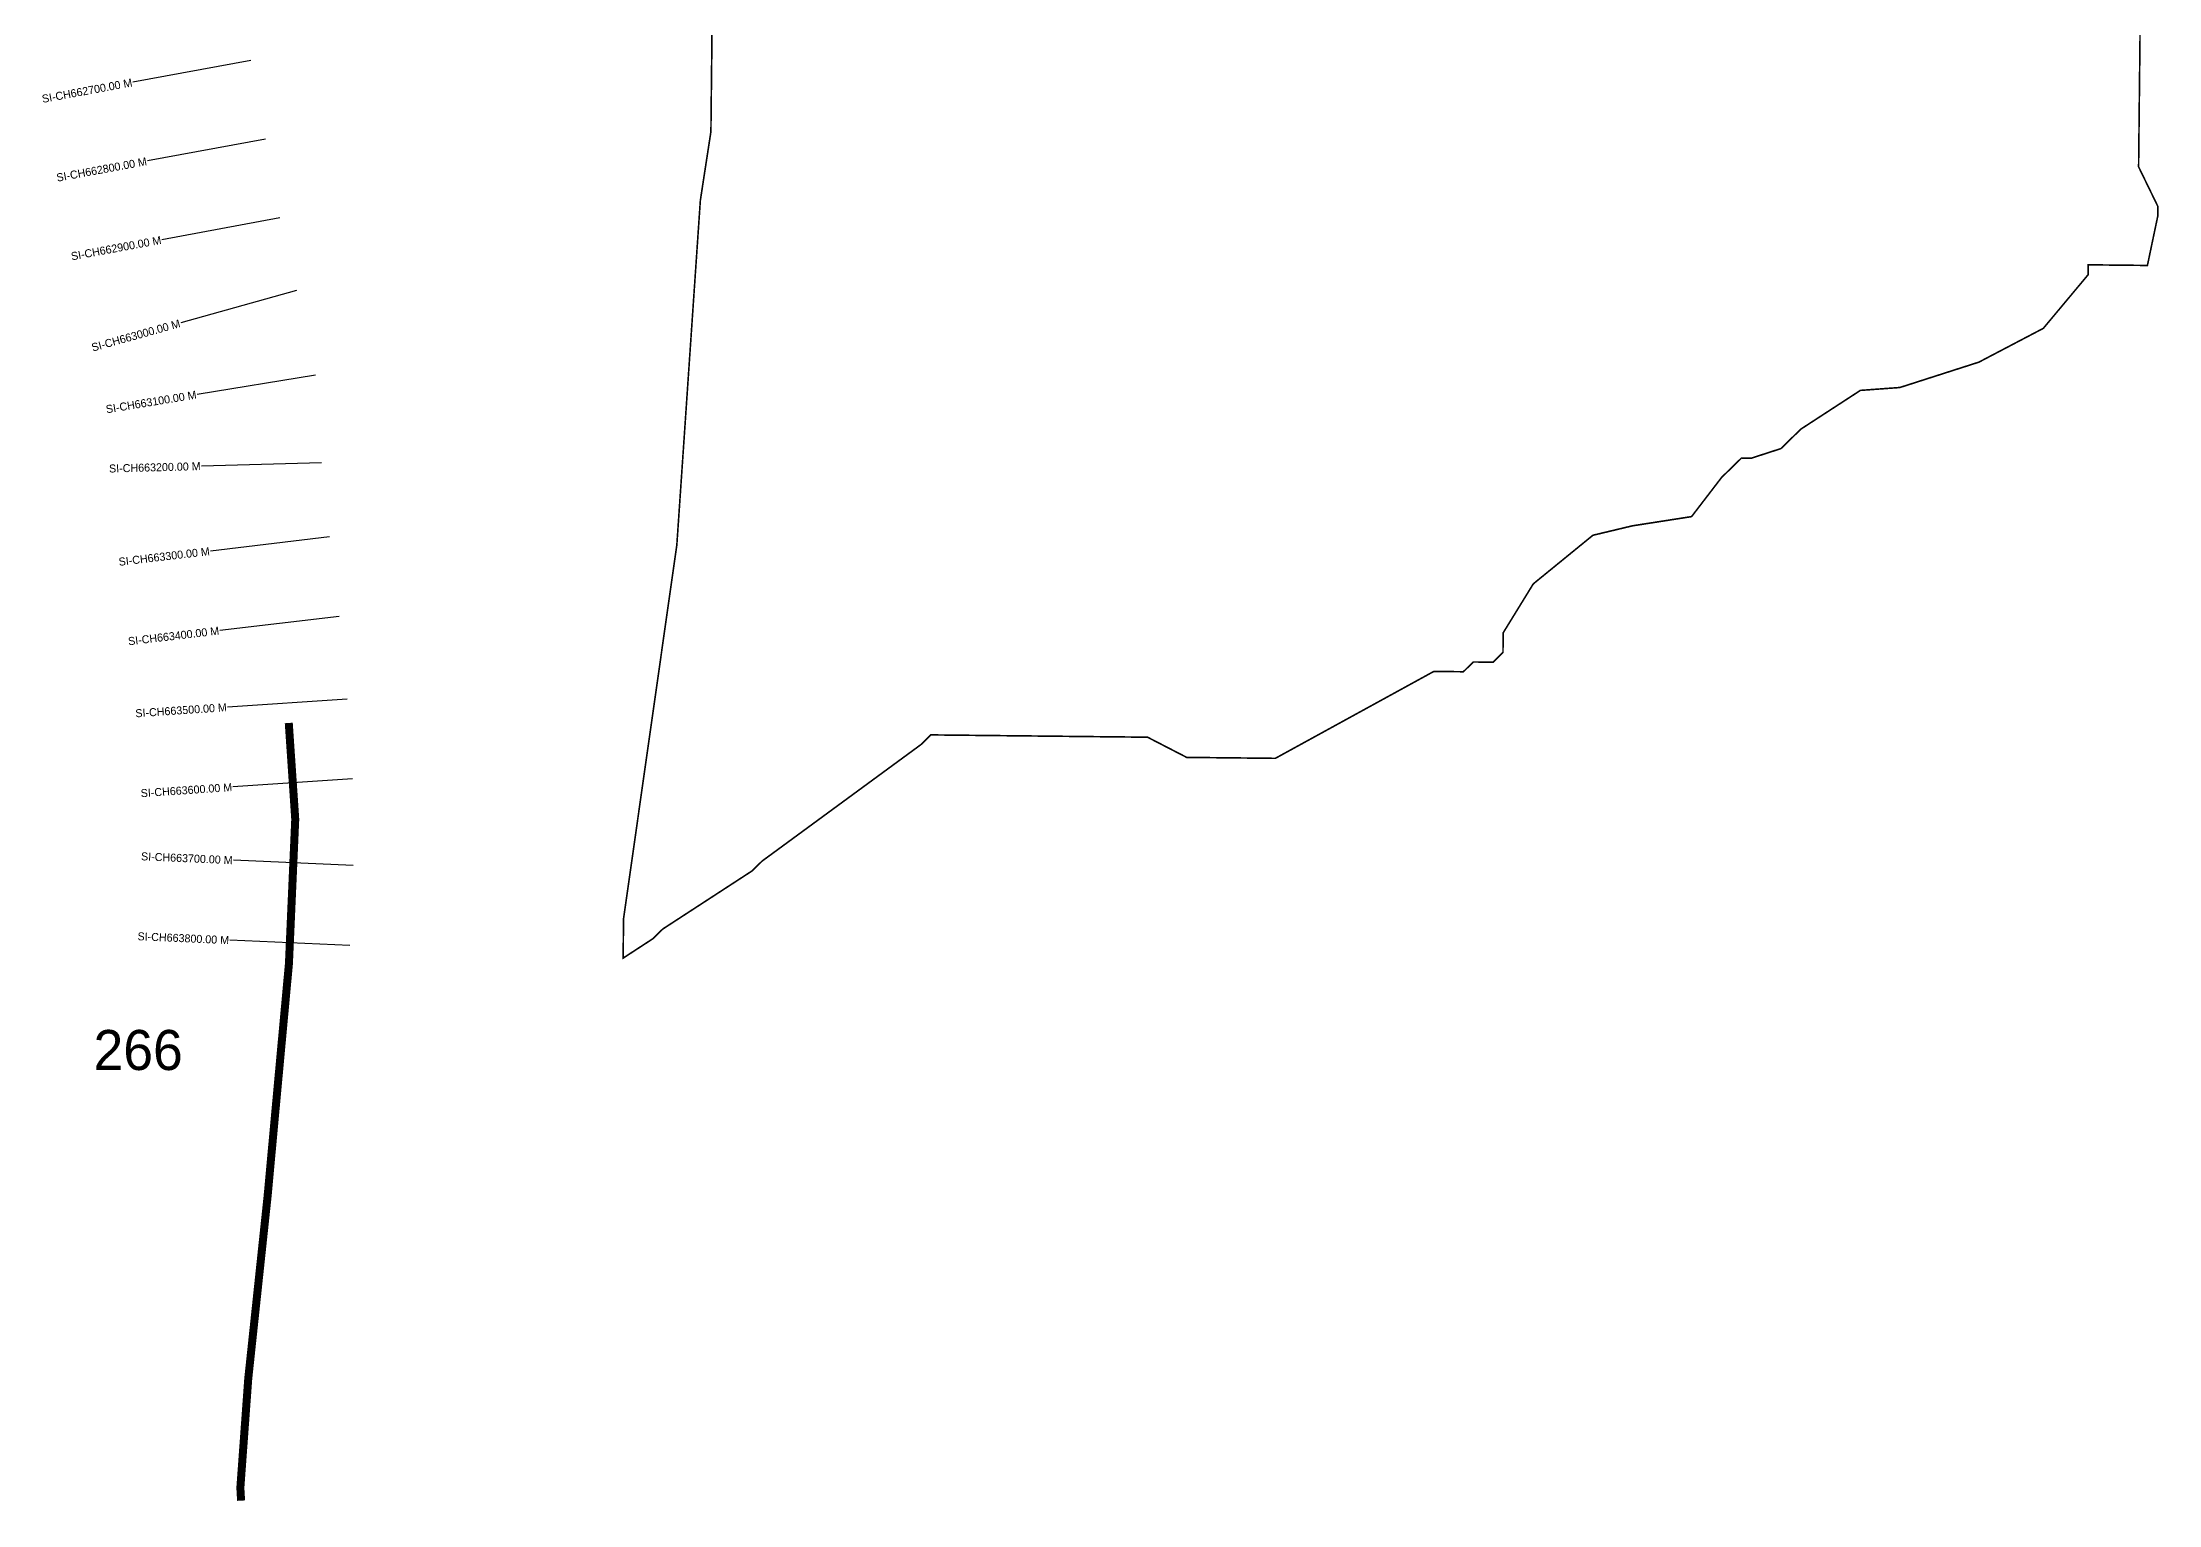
# Model space of a CAD drawing. Header units: metres. Extents: x 334298 to 338316, y 1781248 to 1785301.
# Drawn here: x 334813 to 337458, y 1781248 to 1783075 of the extents above; entities that cross this region are included whole.
import ezdxf
from ezdxf.enums import TextEntityAlignment as Align

# ---------------------------------------------------------------- set-up
doc = ezdxf.new("R2010")
doc.units = ezdxf.units.M
for name, color, linetype in [('ARTIFICIALLY PROTECTED', 4, 'Continuous'), ('CS', 134, 'Continuous'), ('CSMark', 6, 'Continuous')]:
    doc.layers.add(name, color=color, linetype=linetype)

msp = doc.modelspace()

# ---------------------------------------------------------------- linework, layer by layer
at = {"color": 6, "const_width": 2}
msp.add_lwpolyline([(337434.6, 1783104), (337432.6, 1782919.4), (337456.7, 1782869.9), (337456.5, 1782857.6), (337443.6, 1782796.2), (337369.7, 1782797), (337369.6, 1782784.7), (337313.5, 1782717.6), (337233, 1782675.4), (337134.2, 1782643.7), (337084.9, 1782640.1), (337010.5, 1782591.7), (336985.6, 1782567.4), (336948.6, 1782555.4), (336936.3, 1782555.6), (336911.4, 1782531.3), (336873.9, 1782482.4), (336800, 1782470.9), (336750.6, 1782459.1), (336676.1, 1782398.4), (336638.5, 1782337.3), (336638.2, 1782312.7), (336625.8, 1782300.5), (336601.2, 1782300.8), (336588.7, 1782288.6), (336551.8, 1782289), (336353.7, 1782180.4), (336242.9, 1782181.6), (336194, 1782206.8), (335923.2, 1782209.7), (335910.7, 1782197.5), (335712.2, 1782052), (335699.8, 1782039.8), (335588.2, 1781967.2), (335575.7, 1781955), (335538.6, 1781930.8), (335539.1, 1781980), (335605.7, 1782447), (335635.1, 1782877.5), (335648.3, 1782963.5), (335649.9, 1783111.2)], dxfattribs=at)
at = {"layer": 'ARTIFICIALLY PROTECTED', "const_width": 10, "flags": 128}
msp.add_lwpolyline([(335120.7, 1782224.6), (335128.8, 1782104.3), (335120.9, 1781923.7), (335104.1, 1781740.9), (335094.2, 1781632.8), (335070.1, 1781405.7), (335060.2, 1781269.1), (335061.1, 1781253)], dxfattribs=at)
at = {"layer": 'CS'}
for p, q in [((335073.4, 1783052.3), (334925.9, 1783025.1)), ((335091.6, 1782954), (334944.1, 1782926.7)), ((335109.7, 1782855.6), (334962.2, 1782828.4)), ((335130.2, 1782764.7), (334985.7, 1782724.4)), ((335154.2, 1782659.3), (335006.2, 1782635.1)), ((335161.5, 1782549.6), (335011.5, 1782545.6)), ((335171.8, 1782457), (335022.8, 1782439.4)), ((335183.5, 1782357.7), (335034.6, 1782340.1)), ((335193.8, 1782254.5), (335044.2, 1782244.4)), ((335200.5, 1782154.7), (335050.9, 1782144.6)), ((335201.3, 1782046.6), (335051.5, 1782053.1)), ((335197, 1781946.6), (335047.1, 1781953.2))]:
    msp.add_line(p, q, dxfattribs=at)

# ---------------------------------------------------------------- texts
at = {"insert": (334876.7, 1781841), "char_height": 50, "attachment_point": 1}
msp.add_mtext_dynamic_manual_height_columns('266', width=84.374, gutter_width=1, heights=[74.2], dxfattribs=at)
at = {"layer": 'CSMark'}
for s, rotation, p in [('SI-CH662700.00 M', 10.4624, (334924.9, 1783024.9)), ('SI-CH662800.00 M', 10.4624, (334943.1, 1782926.5)), ('SI-CH662900.00 M', 10.4624, (334961.2, 1782828.2)), ('SI-CH663000.00 M', 15.5669, (334984.7, 1782724.1)), ('SI-CH663100.00 M', 9.3148, (335005.2, 1782634.9)), ('SI-CH663200.00 M', 1.5393, (335010.5, 1782545.5)), ('SI-CH663300.00 M', 6.7425, (335021.8, 1782439.3)), ('SI-CH663400.00 M', 6.7425, (335033.6, 1782340)), ('SI-CH663500.00 M', 3.8611, (335043.2, 1782244.3)), ('SI-CH663600.00 M', 3.8611, (335049.9, 1782144.5)), ('SI-CH663700.00 M', 357.5141, (335050.5, 1782053.1)), ('SI-CH663800.00 M', 357.5141, (335046.1, 1781953.2))]:
    msp.add_text(s, height=10, rotation=rotation, dxfattribs=at).set_placement(p, align=Align.MIDDLE_RIGHT)

doc.saveas('drawing.dxf')
